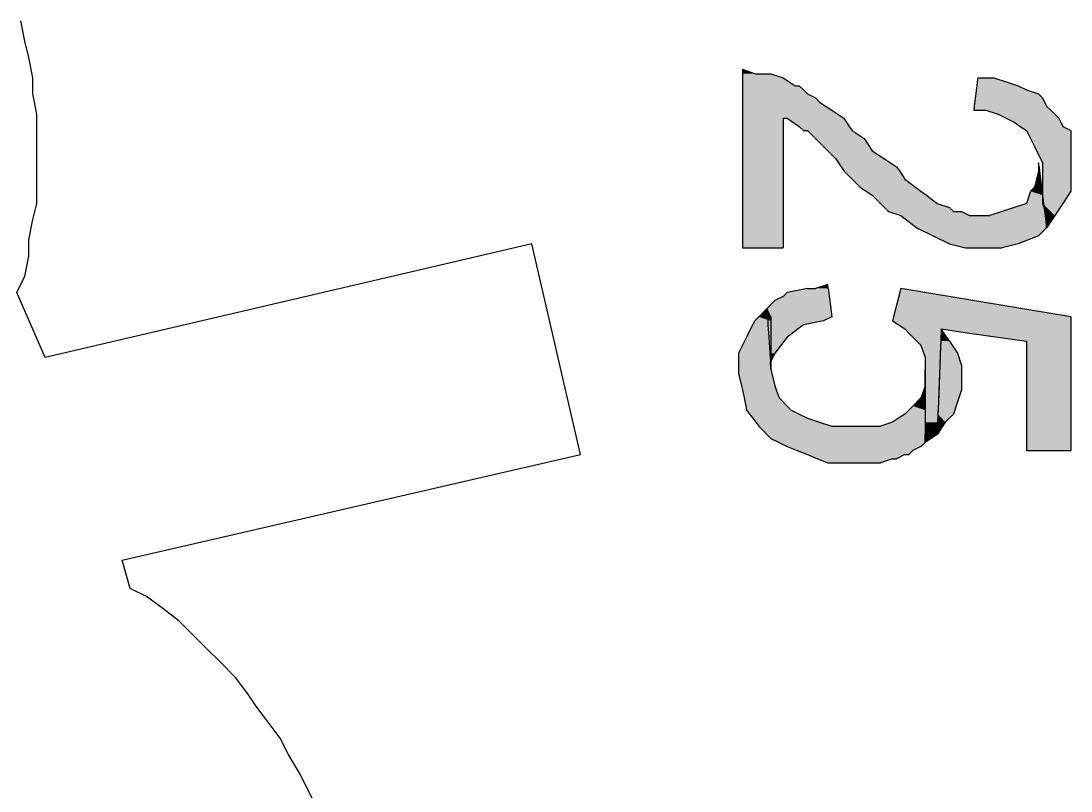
# Model space of a CAD drawing. Extents: x -1063 to 1100, y -467 to 441.
# Drawn here: x 938.64 to 981.8, y -192.08 to -160.42 of the extents above; entities that cross this region are included whole.
import ezdxf

# ---------------------------------------------------------------- set-up
doc = ezdxf.new("R2010")
doc.units = 0
doc.layers.add('H', color=7, linetype='CONTINUOUS')
doc.layers.add('P', color=250, linetype='CONTINUOUS')

# ---------------------------------------------------------------- blocks, each defined once
blk = doc.blocks.new('*U457')
at = {"layer": 'H', "color": 0, "linetype": 'CONTINUOUS'}
for p, q in [((968.298, -162.417), (968.298, -162.584)), ((968.798, -162.584), (968.298, -162.417)), ((968.298, -162.584), (968.298, -162.751)), ((968.798, -162.584), (969.465, -162.584)), ((969.465, -162.584), (969.965, -162.751)), ((968.298, -162.751), (968.298, -163.084)), ((968.298, -163.084), (968.298, -163.251)), ((969.965, -162.751), (970.465, -163.084)), ((970.465, -163.084), (970.632, -163.084)), ((970.632, -163.084), (970.798, -163.251)), ((968.298, -163.251), (968.298, -163.417)), ((968.298, -163.417), (968.298, -163.584)), ((970.798, -163.251), (970.965, -163.417)), ((970.965, -163.417), (971.298, -163.584)), ((968.298, -163.584), (968.298, -163.751)), ((968.298, -163.751), (968.298, -164.084)), ((971.298, -163.584), (971.465, -163.751)), ((971.465, -163.751), (971.965, -164.084)), ((968.298, -164.084), (968.298, -164.417)), ((968.298, -164.417), (968.298, -164.751)), ((969.965, -164.417), (970.132, -164.417)), ((969.965, -164.417), (969.965, -164.751)), ((970.132, -164.417), (970.632, -164.751)), ((971.965, -164.084), (972.465, -164.417)), ((972.465, -164.417), (972.687, -164.751)), ((968.298, -164.751), (968.298, -164.917)), ((969.965, -164.751), (969.965, -164.917)), ((970.632, -164.751), (970.798, -164.917)), ((972.687, -164.751), (972.798, -164.917)), ((968.298, -164.917), (968.298, -165.251)), ((968.298, -165.251), (968.298, -165.751)), ((969.965, -164.917), (969.965, -165.251)), ((969.965, -165.251), (969.965, -165.751)), ((970.798, -164.917), (970.965, -164.917)), ((970.965, -164.917), (971.298, -165.251)), ((971.298, -165.251), (971.798, -165.751)), ((972.798, -164.917), (973.298, -165.251)), ((973.298, -165.251), (973.632, -165.751)), ((968.298, -165.751), (968.298, -166.084)), ((968.298, -166.084), (968.298, -166.251)), ((969.965, -165.751), (969.965, -166.084)), ((969.965, -166.084), (969.965, -166.251)), ((971.798, -165.751), (972.132, -166.084)), ((972.132, -166.084), (972.243, -166.251)), ((973.632, -165.751), (974.132, -166.084)), ((974.132, -166.084), (974.382, -166.251)), ((968.298, -166.251), (968.298, -166.417)), ((968.298, -166.417), (968.298, -166.584)), ((969.965, -166.251), (969.965, -166.417)), ((969.965, -166.417), (969.965, -166.584)), ((972.243, -166.251), (972.354, -166.417)), ((972.354, -166.417), (972.465, -166.584)), ((974.382, -166.251), (974.632, -166.417)), ((974.632, -166.417), (974.743, -166.584)), ((980.465, -166.251), (980.465, -166.417)), ((980.486, -166.417), (980.465, -166.251)), ((980.465, -166.417), (980.465, -166.584)), ((980.486, -166.417), (980.507, -166.584)), ((968.298, -166.584), (968.298, -166.917)), ((968.298, -166.917), (968.298, -167.251)), ((969.965, -166.584), (969.965, -166.917)), ((969.965, -166.917), (969.965, -167.251)), ((972.465, -166.584), (972.798, -166.917)), ((972.798, -166.917), (973.132, -167.251)), ((974.743, -166.584), (974.965, -166.917)), ((974.965, -166.917), (975.409, -167.251)), ((980.382, -166.917), (980.298, -167.251)), ((980.465, -166.584), (980.382, -166.917)), ((980.507, -166.584), (980.548, -166.917)), ((980.548, -166.917), (980.59, -167.251)), ((968.298, -167.251), (968.298, -167.417)), ((968.298, -167.417), (968.298, -167.584)), ((969.965, -167.251), (969.965, -167.417)), ((969.965, -167.417), (969.965, -167.584)), ((973.132, -167.251), (973.382, -167.417)), ((973.382, -167.417), (973.632, -167.584)), ((975.409, -167.251), (975.632, -167.417)), ((975.632, -167.417), (975.854, -167.584)), ((980.132, -167.417), (980.076, -167.584)), ((980.298, -167.251), (980.132, -167.417)), ((980.59, -167.251), (980.611, -167.417)), ((980.611, -167.417), (980.632, -167.584)), ((968.298, -167.584), (968.298, -167.917)), ((969.965, -167.584), (969.965, -167.917)), ((973.632, -167.584), (973.965, -167.917)), ((975.854, -167.584), (976.298, -167.917)), ((980.076, -167.584), (979.965, -167.917)), ((980.632, -167.584), (980.673, -167.917)), ((968.298, -167.917), (968.298, -168.084)), ((968.298, -168.084), (968.298, -168.251)), ((968.298, -168.251), (968.298, -168.417)), ((969.965, -167.917), (969.965, -168.084)), ((969.965, -168.084), (969.965, -168.251)), ((969.965, -168.251), (969.965, -168.417)), ((973.965, -167.917), (974.132, -168.084)), ((974.132, -168.084), (974.298, -168.251)), ((974.298, -168.251), (974.798, -168.417)), ((976.298, -167.917), (976.798, -168.084)), ((976.798, -168.084), (976.965, -168.251)), ((976.965, -168.251), (977.298, -168.251)), ((977.298, -168.251), (977.632, -168.417)), ((978.965, -168.251), (978.465, -168.417)), ((979.465, -168.084), (978.965, -168.251)), ((979.965, -167.917), (979.465, -168.084)), ((980.673, -167.917), (980.694, -168.084)), ((980.694, -168.084), (980.715, -168.251)), ((980.715, -168.251), (980.736, -168.417)), ((968.298, -168.417), (968.298, -168.917)), ((969.965, -168.417), (969.965, -168.917)), ((974.798, -168.417), (975.465, -168.917)), ((977.632, -168.417), (977.965, -168.417)), ((977.965, -168.417), (978.465, -168.417)), ((980.736, -168.417), (980.798, -168.917)), ((968.298, -168.917), (968.298, -169.251)), ((969.965, -168.917), (969.965, -169.251)), ((975.465, -168.917), (976.132, -169.251)), ((980.798, -168.917), (980.465, -169.251)), ((968.298, -169.251), (968.298, -169.584)), ((968.298, -169.584), (968.298, -169.751)), ((969.965, -169.251), (969.965, -169.584)), ((969.965, -169.584), (969.965, -169.751)), ((976.132, -169.251), (976.798, -169.584)), ((976.798, -169.584), (977.465, -169.751)), ((979.632, -169.584), (978.965, -169.751)), ((980.465, -169.251), (979.632, -169.584)), ((968.298, -169.751), (969.965, -169.751)), ((977.465, -169.751), (978.132, -169.751)), ((978.132, -169.751), (978.965, -169.751))]:
    blk.add_line(p, q, dxfattribs=at)
for points in [[(968.298, -162.417), (968.298, -162.584), (968.798, -162.584)], [(968.298, -162.584), (968.298, -162.751), (969.965, -162.751)], [(968.798, -162.584), (968.798, -162.584), (969.465, -162.584)], [(968.298, -162.751), (968.298, -163.084), (970.465, -163.084)], [(968.298, -163.084), (968.298, -163.251), (970.798, -163.251)], [(970.465, -163.084), (970.465, -163.084), (970.632, -163.084)], [(968.298, -163.251), (968.298, -163.417), (970.965, -163.417)], [(968.298, -163.417), (968.298, -163.584), (971.298, -163.584)], [(968.298, -163.584), (968.298, -163.751), (971.465, -163.751)], [(968.298, -163.751), (968.298, -164.084), (971.965, -164.084)], [(968.298, -164.084), (968.298, -164.417), (972.465, -164.417)], [(968.298, -164.417), (968.298, -164.751), (969.965, -164.751)], [(969.965, -164.417), (969.965, -164.417), (970.132, -164.417)], [(970.132, -164.417), (970.632, -164.751), (972.687, -164.751)], [(968.298, -164.751), (968.298, -164.917), (969.965, -164.917)], [(970.632, -164.751), (970.798, -164.917), (972.798, -164.917)], [(968.298, -164.917), (968.298, -165.251), (969.965, -165.251)], [(968.298, -165.251), (968.298, -165.751), (969.965, -165.751)], [(970.798, -164.917), (970.798, -164.917), (970.965, -164.917)], [(970.965, -164.917), (971.298, -165.251), (973.298, -165.251)], [(971.298, -165.251), (971.798, -165.751), (973.632, -165.751)], [(968.298, -165.751), (968.298, -166.084), (969.965, -166.084)], [(968.298, -166.084), (968.298, -166.251), (969.965, -166.251)], [(971.798, -165.751), (972.132, -166.084), (974.132, -166.084)], [(972.132, -166.084), (972.243, -166.251), (974.382, -166.251)], [(968.298, -166.251), (968.298, -166.417), (969.965, -166.417)], [(968.298, -166.417), (968.298, -166.584), (969.965, -166.584)], [(972.243, -166.251), (972.354, -166.417), (974.632, -166.417)], [(972.354, -166.417), (972.465, -166.584), (974.743, -166.584)], [(980.465, -166.251), (980.465, -166.417), (980.486, -166.417)], [(980.465, -166.417), (980.465, -166.584), (980.507, -166.584)], [(968.298, -166.584), (968.298, -166.917), (969.965, -166.917)], [(968.298, -166.917), (968.298, -167.251), (969.965, -167.251)], [(972.465, -166.584), (972.798, -166.917), (974.965, -166.917)], [(972.798, -166.917), (973.132, -167.251), (975.409, -167.251)], [(980.382, -166.917), (980.298, -167.251), (980.59, -167.251)], [(980.465, -166.584), (980.382, -166.917), (980.548, -166.917)], [(968.298, -167.251), (968.298, -167.417), (969.965, -167.417)], [(968.298, -167.417), (968.298, -167.584), (969.965, -167.584)], [(973.132, -167.251), (973.382, -167.417), (975.632, -167.417)], [(973.382, -167.417), (973.632, -167.584), (975.854, -167.584)], [(980.132, -167.417), (980.076, -167.584), (980.632, -167.584)], [(980.298, -167.251), (980.132, -167.417), (980.611, -167.417)], [(968.298, -167.584), (968.298, -167.917), (969.965, -167.917)], [(973.632, -167.584), (973.965, -167.917), (976.298, -167.917)], [(980.076, -167.584), (979.965, -167.917), (980.673, -167.917)], [(968.298, -167.917), (968.298, -168.084), (969.965, -168.084)], [(968.298, -168.084), (968.298, -168.251), (969.965, -168.251)], [(968.298, -168.251), (968.298, -168.417), (969.965, -168.417)], [(973.965, -167.917), (974.132, -168.084), (976.798, -168.084)], [(974.132, -168.084), (974.298, -168.251), (976.965, -168.251)], [(974.298, -168.251), (974.798, -168.417), (977.632, -168.417)], [(976.965, -168.251), (976.965, -168.251), (977.298, -168.251)], [(978.965, -168.251), (978.465, -168.417), (980.736, -168.417)], [(979.465, -168.084), (978.965, -168.251), (980.715, -168.251)], [(979.965, -167.917), (979.465, -168.084), (980.694, -168.084)], [(968.298, -168.417), (968.298, -168.917), (969.965, -168.917)], [(974.798, -168.417), (975.465, -168.917), (980.798, -168.917)], [(977.632, -168.417), (977.632, -168.417), (977.965, -168.417)], [(977.965, -168.417), (977.965, -168.417), (978.465, -168.417)], [(968.298, -168.917), (968.298, -169.251), (969.965, -169.251)], [(975.465, -168.917), (976.132, -169.251), (980.465, -169.251)], [(968.298, -169.251), (968.298, -169.584), (969.965, -169.584)], [(968.298, -169.584), (968.298, -169.751), (969.965, -169.751)], [(976.132, -169.251), (976.798, -169.584), (979.632, -169.584)], [(976.798, -169.584), (977.465, -169.751), (978.965, -169.751)], [(968.298, -169.751), (968.298, -169.751), (969.965, -169.751)], [(977.465, -169.751), (977.465, -169.751), (978.132, -169.751)], [(978.132, -169.751), (978.132, -169.751), (978.965, -169.751)]]:
    blk.add_solid(points, dxfattribs=at)
at = {"layer": 'H', "color": 0, "linetype": 'CONTINUOUS', "extrusion": (0, 0, -1)}
for points in [[(-968.298, -162.584), (-969.465, -162.584), (-969.965, -162.751)], [(-968.298, -162.751), (-969.965, -162.751), (-970.465, -163.084)], [(-968.298, -163.084), (-970.632, -163.084), (-970.798, -163.251)], [(-968.298, -163.251), (-970.798, -163.251), (-970.965, -163.417)], [(-968.298, -163.417), (-970.965, -163.417), (-971.298, -163.584)], [(-968.298, -163.584), (-971.298, -163.584), (-971.465, -163.751)], [(-968.298, -163.751), (-971.465, -163.751), (-971.965, -164.084)], [(-968.298, -164.084), (-971.965, -164.084), (-972.465, -164.417)], [(-968.298, -164.417), (-969.965, -164.417), (-969.965, -164.751)], [(-970.132, -164.417), (-972.465, -164.417), (-972.687, -164.751)], [(-968.298, -164.751), (-969.965, -164.751), (-969.965, -164.917)], [(-970.632, -164.751), (-972.687, -164.751), (-972.798, -164.917)], [(-968.298, -164.917), (-969.965, -164.917), (-969.965, -165.251)], [(-968.298, -165.251), (-969.965, -165.251), (-969.965, -165.751)], [(-970.965, -164.917), (-972.798, -164.917), (-973.298, -165.251)], [(-971.298, -165.251), (-973.298, -165.251), (-973.632, -165.751)], [(-968.298, -165.751), (-969.965, -165.751), (-969.965, -166.084)], [(-968.298, -166.084), (-969.965, -166.084), (-969.965, -166.251)], [(-971.798, -165.751), (-973.632, -165.751), (-974.132, -166.084)], [(-972.132, -166.084), (-974.132, -166.084), (-974.382, -166.251)], [(-968.298, -166.251), (-969.965, -166.251), (-969.965, -166.417)], [(-968.298, -166.417), (-969.965, -166.417), (-969.965, -166.584)], [(-972.243, -166.251), (-974.382, -166.251), (-974.632, -166.417)], [(-972.354, -166.417), (-974.632, -166.417), (-974.743, -166.584)], [(-980.465, -166.417), (-980.486, -166.417), (-980.507, -166.584)], [(-968.298, -166.584), (-969.965, -166.584), (-969.965, -166.917)], [(-968.298, -166.917), (-969.965, -166.917), (-969.965, -167.251)], [(-972.465, -166.584), (-974.743, -166.584), (-974.965, -166.917)], [(-972.798, -166.917), (-974.965, -166.917), (-975.409, -167.251)], [(-980.382, -166.917), (-980.548, -166.917), (-980.59, -167.251)], [(-980.465, -166.584), (-980.507, -166.584), (-980.548, -166.917)], [(-968.298, -167.251), (-969.965, -167.251), (-969.965, -167.417)], [(-968.298, -167.417), (-969.965, -167.417), (-969.965, -167.584)], [(-973.132, -167.251), (-975.409, -167.251), (-975.632, -167.417)], [(-973.382, -167.417), (-975.632, -167.417), (-975.854, -167.584)], [(-980.132, -167.417), (-980.611, -167.417), (-980.632, -167.584)], [(-980.298, -167.251), (-980.59, -167.251), (-980.611, -167.417)], [(-968.298, -167.584), (-969.965, -167.584), (-969.965, -167.917)], [(-973.632, -167.584), (-975.854, -167.584), (-976.298, -167.917)], [(-980.076, -167.584), (-980.632, -167.584), (-980.673, -167.917)], [(-968.298, -167.917), (-969.965, -167.917), (-969.965, -168.084)], [(-968.298, -168.084), (-969.965, -168.084), (-969.965, -168.251)], [(-968.298, -168.251), (-969.965, -168.251), (-969.965, -168.417)], [(-973.965, -167.917), (-976.298, -167.917), (-976.798, -168.084)], [(-974.132, -168.084), (-976.798, -168.084), (-976.965, -168.251)], [(-974.298, -168.251), (-977.298, -168.251), (-977.632, -168.417)], [(-978.965, -168.251), (-980.715, -168.251), (-980.736, -168.417)], [(-979.465, -168.084), (-980.694, -168.084), (-980.715, -168.251)], [(-979.965, -167.917), (-980.673, -167.917), (-980.694, -168.084)], [(-968.298, -168.417), (-969.965, -168.417), (-969.965, -168.917)], [(-974.798, -168.417), (-980.736, -168.417), (-980.798, -168.917)], [(-968.298, -168.917), (-969.965, -168.917), (-969.965, -169.251)], [(-975.465, -168.917), (-980.798, -168.917), (-980.465, -169.251)], [(-968.298, -169.251), (-969.965, -169.251), (-969.965, -169.584)], [(-968.298, -169.584), (-969.965, -169.584), (-969.965, -169.751)], [(-976.132, -169.251), (-980.465, -169.251), (-979.632, -169.584)], [(-976.798, -169.584), (-979.632, -169.584), (-978.965, -169.751)]]:
    blk.add_solid(points, dxfattribs=at)
blk = doc.blocks.new('*U458')
at = {"layer": 'H', "color": 0, "linetype": 'CONTINUOUS'}
for p, q in [((977.923, -163.084), (977.903, -163.251)), ((977.944, -162.917), (977.923, -163.084)), ((977.965, -162.751), (977.944, -162.917)), ((977.965, -162.751), (978.298, -162.751)), ((978.298, -162.751), (978.632, -162.751)), ((978.632, -162.751), (979.132, -162.917)), ((979.132, -162.917), (979.632, -163.084)), ((979.632, -163.084), (979.965, -163.251)), ((977.882, -163.417), (977.861, -163.584)), ((977.903, -163.251), (977.882, -163.417)), ((979.965, -163.251), (980.465, -163.417)), ((980.465, -163.417), (980.632, -163.584)), ((977.819, -163.917), (977.798, -164.084)), ((977.861, -163.584), (977.819, -163.917)), ((980.632, -163.584), (980.798, -163.917)), ((980.798, -163.917), (980.965, -164.084)), ((977.798, -164.084), (978.298, -164.084)), ((978.298, -164.084), (978.798, -164.251)), ((978.798, -164.251), (979.132, -164.417)), ((979.132, -164.417), (979.465, -164.584)), ((980.965, -164.084), (981.132, -164.251)), ((981.132, -164.251), (981.298, -164.417)), ((981.298, -164.417), (981.382, -164.584)), ((979.465, -164.584), (979.715, -164.751)), ((979.715, -164.751), (979.965, -164.917)), ((981.382, -164.584), (981.465, -164.751)), ((981.465, -164.751), (981.798, -164.917)), ((979.965, -164.917), (980.215, -165.417)), ((981.798, -164.917), (981.798, -165.417)), ((980.215, -165.417), (980.298, -165.584)), ((980.298, -165.584), (980.632, -166.251)), ((981.798, -165.417), (981.798, -165.584)), ((981.798, -165.584), (981.798, -166.251)), ((980.632, -166.251), (980.632, -166.751)), ((981.798, -166.251), (981.798, -166.751)), ((980.632, -166.751), (980.632, -167.084)), ((981.798, -166.751), (981.798, -167.084)), ((980.632, -167.084), (980.632, -167.417)), ((980.632, -167.417), (980.632, -167.917)), ((981.798, -167.417), (981.465, -167.917)), ((981.798, -167.084), (981.798, -167.417)), ((980.632, -167.917), (980.798, -168.417)), ((981.465, -167.917), (981.132, -168.417)), ((981.132, -168.417), (980.798, -168.917)), ((980.798, -168.917), (980.798, -168.417))]:
    blk.add_line(p, q, dxfattribs=at)
for points in [[(977.923, -163.084), (977.903, -163.251), (979.965, -163.251)], [(977.944, -162.917), (977.923, -163.084), (979.632, -163.084)], [(977.965, -162.751), (977.944, -162.917), (979.132, -162.917)], [(977.965, -162.751), (977.965, -162.751), (978.298, -162.751)], [(978.298, -162.751), (978.298, -162.751), (978.632, -162.751)], [(977.882, -163.417), (977.861, -163.584), (980.632, -163.584)], [(977.903, -163.251), (977.882, -163.417), (980.465, -163.417)], [(977.819, -163.917), (977.798, -164.084), (980.965, -164.084)], [(977.861, -163.584), (977.819, -163.917), (980.798, -163.917)], [(977.798, -164.084), (977.798, -164.084), (978.298, -164.084)], [(978.298, -164.084), (978.798, -164.251), (981.132, -164.251)], [(978.798, -164.251), (979.132, -164.417), (981.298, -164.417)], [(979.132, -164.417), (979.465, -164.584), (981.382, -164.584)], [(979.465, -164.584), (979.715, -164.751), (981.465, -164.751)], [(979.715, -164.751), (979.965, -164.917), (981.798, -164.917)], [(979.965, -164.917), (980.215, -165.417), (981.798, -165.417)], [(980.215, -165.417), (980.298, -165.584), (981.798, -165.584)], [(980.298, -165.584), (980.632, -166.251), (981.798, -166.251)], [(980.632, -166.251), (980.632, -166.751), (981.798, -166.751)], [(980.632, -166.751), (980.632, -167.084), (981.798, -167.084)], [(980.632, -167.084), (980.632, -167.417), (981.798, -167.417)], [(980.632, -167.417), (980.632, -167.917), (981.465, -167.917)], [(980.632, -167.917), (980.798, -168.417), (981.132, -168.417)]]:
    blk.add_solid(points, dxfattribs=at)
at = {"layer": 'H', "color": 0, "linetype": 'CONTINUOUS', "extrusion": (0, 0, -1)}
for points in [[(-977.923, -163.084), (-979.632, -163.084), (-979.965, -163.251)], [(-977.944, -162.917), (-979.132, -162.917), (-979.632, -163.084)], [(-977.965, -162.751), (-978.632, -162.751), (-979.132, -162.917)], [(-977.882, -163.417), (-980.465, -163.417), (-980.632, -163.584)], [(-977.903, -163.251), (-979.965, -163.251), (-980.465, -163.417)], [(-977.819, -163.917), (-980.798, -163.917), (-980.965, -164.084)], [(-977.861, -163.584), (-980.632, -163.584), (-980.798, -163.917)], [(-978.298, -164.084), (-980.965, -164.084), (-981.132, -164.251)], [(-978.798, -164.251), (-981.132, -164.251), (-981.298, -164.417)], [(-979.132, -164.417), (-981.298, -164.417), (-981.382, -164.584)], [(-979.465, -164.584), (-981.382, -164.584), (-981.465, -164.751)], [(-979.715, -164.751), (-981.465, -164.751), (-981.798, -164.917)], [(-979.965, -164.917), (-981.798, -164.917), (-981.798, -165.417)], [(-980.215, -165.417), (-981.798, -165.417), (-981.798, -165.584)], [(-980.298, -165.584), (-981.798, -165.584), (-981.798, -166.251)], [(-980.632, -166.251), (-981.798, -166.251), (-981.798, -166.751)], [(-980.632, -166.751), (-981.798, -166.751), (-981.798, -167.084)], [(-980.632, -167.084), (-981.798, -167.084), (-981.798, -167.417)], [(-980.632, -167.417), (-981.798, -167.417), (-981.465, -167.917)], [(-980.632, -167.917), (-981.465, -167.917), (-981.132, -168.417)], [(-980.798, -168.417), (-981.132, -168.417), (-980.798, -168.917)]]:
    blk.add_solid(points, dxfattribs=at)
blk = doc.blocks.new('*U459')
at = {"layer": 'H', "color": 0, "linetype": 'CONTINUOUS'}
for p, q in [((971.798, -171.251), (971.298, -171.417)), ((971.819, -171.417), (971.798, -171.251)), ((969.965, -171.751), (969.632, -171.917)), ((970.132, -171.584), (969.965, -171.751)), ((970.965, -171.417), (970.132, -171.584)), ((970.965, -171.417), (971.298, -171.417)), ((971.819, -171.417), (971.84, -171.584)), ((971.84, -171.584), (971.861, -171.751)), ((971.861, -171.751), (971.882, -171.917)), ((969.632, -171.917), (969.298, -172.251)), ((971.882, -171.917), (971.923, -172.251)), ((969.298, -172.251), (969.321, -172.584)), ((969.321, -172.584), (969.332, -172.751)), ((971.965, -172.584), (971.632, -172.751)), ((971.923, -172.251), (971.965, -172.584)), ((969.332, -172.751), (969.343, -172.917)), ((969.343, -172.917), (969.376, -173.417)), ((970.798, -172.917), (970.132, -173.417)), ((971.632, -172.751), (970.798, -172.917)), ((969.376, -173.417), (969.421, -174.084)), ((970.132, -173.417), (969.632, -174.084)), ((969.421, -174.084), (969.443, -174.417)), ((969.632, -174.084), (969.465, -174.417)), ((969.465, -174.751), (969.443, -174.417)), ((969.465, -174.417), (969.465, -174.751))]:
    blk.add_line(p, q, dxfattribs=at)
for points in [[(971.798, -171.251), (971.298, -171.417), (971.819, -171.417)], [(969.965, -171.751), (969.632, -171.917), (971.882, -171.917)], [(970.132, -171.584), (969.965, -171.751), (971.861, -171.751)], [(970.965, -171.417), (970.132, -171.584), (971.84, -171.584)], [(970.965, -171.417), (970.965, -171.417), (971.298, -171.417)], [(969.632, -171.917), (969.298, -172.251), (971.923, -172.251)], [(969.298, -172.251), (969.321, -172.584), (971.965, -172.584)], [(969.321, -172.584), (969.332, -172.751), (971.632, -172.751)], [(969.332, -172.751), (969.343, -172.917), (970.798, -172.917)], [(969.343, -172.917), (969.376, -173.417), (970.132, -173.417)], [(969.376, -173.417), (969.421, -174.084), (969.632, -174.084)], [(969.421, -174.084), (969.443, -174.417), (969.465, -174.417)]]:
    blk.add_solid(points, dxfattribs=at)
at = {"layer": 'H', "color": 0, "linetype": 'CONTINUOUS', "extrusion": (0, 0, -1)}
for points in [[(-969.965, -171.751), (-971.861, -171.751), (-971.882, -171.917)], [(-970.132, -171.584), (-971.84, -171.584), (-971.861, -171.751)], [(-970.965, -171.417), (-971.819, -171.417), (-971.84, -171.584)], [(-969.632, -171.917), (-971.882, -171.917), (-971.923, -172.251)], [(-969.298, -172.251), (-971.923, -172.251), (-971.965, -172.584)], [(-969.321, -172.584), (-971.965, -172.584), (-971.632, -172.751)], [(-969.332, -172.751), (-971.632, -172.751), (-970.798, -172.917)], [(-969.343, -172.917), (-970.798, -172.917), (-970.132, -173.417)], [(-969.376, -173.417), (-970.132, -173.417), (-969.632, -174.084)], [(-969.421, -174.084), (-969.632, -174.084), (-969.465, -174.417)], [(-969.443, -174.417), (-969.465, -174.417), (-969.465, -174.751)]]:
    blk.add_solid(points, dxfattribs=at)
blk = doc.blocks.new('*U460')
at = {"layer": 'H', "color": 0, "linetype": 'CONTINUOUS'}
for p, q in [((968.965, -172.584), (968.798, -172.751)), ((969.298, -172.251), (968.965, -172.584)), ((969.465, -172.584), (969.298, -172.251)), ((969.465, -172.584), (969.465, -172.751)), ((968.798, -172.751), (968.632, -173.084)), ((969.465, -172.751), (969.465, -173.084)), ((968.465, -173.417), (968.298, -173.751)), ((968.632, -173.084), (968.465, -173.417)), ((969.465, -173.084), (969.465, -173.417)), ((969.465, -173.417), (969.465, -173.751)), ((968.298, -173.751), (968.132, -174.084)), ((969.465, -173.751), (969.465, -174.084)), ((968.132, -174.084), (968.132, -174.251)), ((968.132, -174.251), (968.132, -174.751)), ((969.465, -174.084), (969.465, -174.251)), ((969.465, -174.251), (969.465, -174.751)), ((968.132, -174.751), (968.132, -174.917)), ((969.465, -174.751), (969.507, -174.917)), ((975.798, -174.751), (975.798, -174.917)), ((975.798, -174.917), (975.798, -174.751)), ((968.132, -174.917), (968.257, -175.417)), ((969.507, -174.917), (969.632, -175.417)), ((975.798, -174.917), (975.798, -175.417)), ((975.798, -175.417), (975.798, -174.917)), ((968.257, -175.417), (968.298, -175.584)), ((968.298, -175.584), (968.365, -175.917)), ((969.632, -175.417), (969.687, -175.584)), ((969.687, -175.584), (969.798, -175.917)), ((975.743, -175.584), (975.632, -175.917)), ((975.798, -175.417), (975.743, -175.584)), ((975.798, -175.584), (975.798, -175.417)), ((975.798, -175.584), (975.798, -175.917)), ((968.365, -175.917), (968.432, -176.251)), ((969.798, -175.917), (970.132, -176.251)), ((975.632, -175.917), (975.298, -176.251)), ((975.798, -175.917), (975.798, -176.251)), ((968.432, -176.251), (968.465, -176.417)), ((968.465, -176.417), (968.59, -176.584)), ((970.132, -176.251), (970.298, -176.417)), ((970.298, -176.417), (970.632, -176.584)), ((975.132, -176.417), (974.965, -176.584)), ((975.298, -176.251), (975.132, -176.417)), ((975.798, -176.251), (975.798, -176.417)), ((975.798, -176.417), (975.798, -176.584)), ((968.59, -176.584), (968.715, -176.751)), ((968.715, -176.751), (968.84, -176.917)), ((968.84, -176.917), (968.965, -177.084)), ((970.632, -176.584), (970.965, -176.751)), ((970.965, -176.751), (971.465, -176.917)), ((971.465, -176.917), (971.965, -177.084)), ((974.465, -176.917), (973.965, -177.084)), ((974.715, -176.751), (974.465, -176.917)), ((974.965, -176.584), (974.715, -176.751)), ((975.798, -176.584), (975.798, -176.751)), ((975.798, -176.751), (975.798, -176.917)), ((975.798, -176.917), (975.798, -177.084)), ((968.965, -177.084), (969.465, -177.584)), ((971.965, -177.084), (972.298, -177.084)), ((972.298, -177.084), (972.798, -177.084)), ((972.798, -177.084), (973.298, -177.084)), ((973.298, -177.084), (973.965, -177.084)), ((975.798, -177.084), (975.798, -177.584)), ((969.465, -177.584), (969.798, -177.751)), ((969.798, -177.751), (970.132, -177.917)), ((975.798, -177.751), (975.632, -177.917)), ((975.798, -177.584), (975.798, -177.751)), ((970.132, -177.917), (970.548, -178.084)), ((970.548, -178.084), (970.965, -178.251)), ((975.298, -178.084), (975.132, -178.251)), ((975.632, -177.917), (975.298, -178.084)), ((970.965, -178.251), (971.382, -178.417)), ((971.382, -178.417), (971.798, -178.584)), ((971.798, -178.584), (972.465, -178.584)), ((972.465, -178.584), (973.965, -178.584)), ((974.465, -178.417), (973.965, -178.584)), ((974.465, -178.417), (974.632, -178.417)), ((974.965, -178.251), (974.632, -178.417)), ((974.965, -178.251), (975.132, -178.251))]:
    blk.add_line(p, q, dxfattribs=at)
for points in [[(968.965, -172.584), (968.798, -172.751), (969.465, -172.751)], [(969.298, -172.251), (968.965, -172.584), (969.465, -172.584)], [(968.798, -172.751), (968.632, -173.084), (969.465, -173.084)], [(968.465, -173.417), (968.298, -173.751), (969.465, -173.751)], [(968.632, -173.084), (968.465, -173.417), (969.465, -173.417)], [(968.298, -173.751), (968.132, -174.084), (969.465, -174.084)], [(968.132, -174.084), (968.132, -174.251), (969.465, -174.251)], [(968.132, -174.251), (968.132, -174.751), (969.465, -174.751)], [(968.132, -174.751), (968.132, -174.917), (969.507, -174.917)], [(975.798, -174.751), (975.798, -174.917), (975.798, -174.917)], [(968.132, -174.917), (968.257, -175.417), (969.632, -175.417)], [(975.798, -174.917), (975.798, -175.417), (975.798, -175.417)], [(968.257, -175.417), (968.298, -175.584), (969.687, -175.584)], [(968.298, -175.584), (968.365, -175.917), (969.798, -175.917)], [(975.743, -175.584), (975.632, -175.917), (975.798, -175.917)], [(975.798, -175.417), (975.743, -175.584), (975.798, -175.584)], [(968.365, -175.917), (968.432, -176.251), (970.132, -176.251)], [(975.632, -175.917), (975.298, -176.251), (975.798, -176.251)], [(968.432, -176.251), (968.465, -176.417), (970.298, -176.417)], [(968.465, -176.417), (968.59, -176.584), (970.632, -176.584)], [(975.132, -176.417), (974.965, -176.584), (975.798, -176.584)], [(975.298, -176.251), (975.132, -176.417), (975.798, -176.417)], [(968.59, -176.584), (968.715, -176.751), (970.965, -176.751)], [(968.715, -176.751), (968.84, -176.917), (971.465, -176.917)], [(968.84, -176.917), (968.965, -177.084), (971.965, -177.084)], [(974.465, -176.917), (973.965, -177.084), (975.798, -177.084)], [(974.715, -176.751), (974.465, -176.917), (975.798, -176.917)], [(974.965, -176.584), (974.715, -176.751), (975.798, -176.751)], [(968.965, -177.084), (969.465, -177.584), (975.798, -177.584)], [(971.965, -177.084), (971.965, -177.084), (972.298, -177.084)], [(972.298, -177.084), (972.298, -177.084), (972.798, -177.084)], [(972.798, -177.084), (972.798, -177.084), (973.298, -177.084)], [(973.298, -177.084), (973.298, -177.084), (973.965, -177.084)], [(969.465, -177.584), (969.798, -177.751), (975.798, -177.751)], [(969.798, -177.751), (970.132, -177.917), (975.632, -177.917)], [(970.132, -177.917), (970.548, -178.084), (975.298, -178.084)], [(970.548, -178.084), (970.965, -178.251), (975.132, -178.251)], [(970.965, -178.251), (971.382, -178.417), (974.632, -178.417)], [(971.382, -178.417), (971.798, -178.584), (973.965, -178.584)], [(971.798, -178.584), (971.798, -178.584), (972.465, -178.584)], [(972.465, -178.584), (972.465, -178.584), (973.965, -178.584)], [(974.465, -178.417), (974.465, -178.417), (974.632, -178.417)], [(974.965, -178.251), (974.965, -178.251), (975.132, -178.251)]]:
    blk.add_solid(points, dxfattribs=at)
at = {"layer": 'H', "color": 0, "linetype": 'CONTINUOUS', "extrusion": (0, 0, -1)}
for points in [[(-968.965, -172.584), (-969.465, -172.584), (-969.465, -172.751)], [(-968.798, -172.751), (-969.465, -172.751), (-969.465, -173.084)], [(-968.465, -173.417), (-969.465, -173.417), (-969.465, -173.751)], [(-968.632, -173.084), (-969.465, -173.084), (-969.465, -173.417)], [(-968.298, -173.751), (-969.465, -173.751), (-969.465, -174.084)], [(-968.132, -174.084), (-969.465, -174.084), (-969.465, -174.251)], [(-968.132, -174.251), (-969.465, -174.251), (-969.465, -174.751)], [(-968.132, -174.751), (-969.465, -174.751), (-969.507, -174.917)], [(-968.132, -174.917), (-969.507, -174.917), (-969.632, -175.417)], [(-968.257, -175.417), (-969.632, -175.417), (-969.687, -175.584)], [(-968.298, -175.584), (-969.687, -175.584), (-969.798, -175.917)], [(-975.743, -175.584), (-975.798, -175.584), (-975.798, -175.917)], [(-968.365, -175.917), (-969.798, -175.917), (-970.132, -176.251)], [(-975.632, -175.917), (-975.798, -175.917), (-975.798, -176.251)], [(-968.432, -176.251), (-970.132, -176.251), (-970.298, -176.417)], [(-968.465, -176.417), (-970.298, -176.417), (-970.632, -176.584)], [(-975.132, -176.417), (-975.798, -176.417), (-975.798, -176.584)], [(-975.298, -176.251), (-975.798, -176.251), (-975.798, -176.417)], [(-968.59, -176.584), (-970.632, -176.584), (-970.965, -176.751)], [(-968.715, -176.751), (-970.965, -176.751), (-971.465, -176.917)], [(-968.84, -176.917), (-971.465, -176.917), (-971.965, -177.084)], [(-974.465, -176.917), (-975.798, -176.917), (-975.798, -177.084)], [(-974.715, -176.751), (-975.798, -176.751), (-975.798, -176.917)], [(-974.965, -176.584), (-975.798, -176.584), (-975.798, -176.751)], [(-968.965, -177.084), (-975.798, -177.084), (-975.798, -177.584)], [(-969.465, -177.584), (-975.798, -177.584), (-975.798, -177.751)], [(-969.798, -177.751), (-975.798, -177.751), (-975.632, -177.917)], [(-970.132, -177.917), (-975.632, -177.917), (-975.298, -178.084)], [(-970.548, -178.084), (-975.298, -178.084), (-975.132, -178.251)], [(-970.965, -178.251), (-974.965, -178.251), (-974.632, -178.417)], [(-971.382, -178.417), (-974.465, -178.417), (-973.965, -178.584)]]:
    blk.add_solid(points, dxfattribs=at)
blk = doc.blocks.new('*U461')
at = {"layer": 'H', "color": 0, "linetype": 'CONTINUOUS'}
for p, q in [((976.465, -173.084), (976.446, -173.584)), ((976.798, -173.584), (976.465, -173.084)), ((976.446, -173.584), (976.427, -174.084)), ((976.798, -173.584), (977.132, -174.084)), ((976.427, -174.084), (976.407, -174.584)), ((977.132, -174.084), (977.298, -174.584)), ((976.407, -174.584), (976.382, -175.251)), ((977.298, -174.584), (977.298, -175.251)), ((976.369, -175.584), (976.35, -176.084)), ((976.382, -175.251), (976.369, -175.584)), ((977.298, -175.584), (977.132, -176.084)), ((977.298, -175.251), (977.298, -175.584)), ((976.35, -176.084), (976.33, -176.584)), ((977.132, -176.084), (976.965, -176.584)), ((976.632, -176.917), (976.298, -177.417)), ((976.298, -177.417), (976.318, -176.917)), ((976.33, -176.584), (976.318, -176.917)), ((976.965, -176.584), (976.632, -176.917))]:
    blk.add_line(p, q, dxfattribs=at)
for points in [[(976.465, -173.084), (976.446, -173.584), (976.798, -173.584)], [(976.446, -173.584), (976.427, -174.084), (977.132, -174.084)], [(976.427, -174.084), (976.407, -174.584), (977.298, -174.584)], [(976.407, -174.584), (976.382, -175.251), (977.298, -175.251)], [(976.369, -175.584), (976.35, -176.084), (977.132, -176.084)], [(976.382, -175.251), (976.369, -175.584), (977.298, -175.584)], [(976.35, -176.084), (976.33, -176.584), (976.965, -176.584)], [(976.33, -176.584), (976.318, -176.917), (976.632, -176.917)]]:
    blk.add_solid(points, dxfattribs=at)
at = {"layer": 'H', "color": 0, "linetype": 'CONTINUOUS', "extrusion": (0, 0, -1)}
for points in [[(-976.446, -173.584), (-976.798, -173.584), (-977.132, -174.084)], [(-976.427, -174.084), (-977.132, -174.084), (-977.298, -174.584)], [(-976.407, -174.584), (-977.298, -174.584), (-977.298, -175.251)], [(-976.369, -175.584), (-977.298, -175.584), (-977.132, -176.084)], [(-976.382, -175.251), (-977.298, -175.251), (-977.298, -175.584)], [(-976.35, -176.084), (-977.132, -176.084), (-976.965, -176.584)], [(-976.318, -176.917), (-976.632, -176.917), (-976.298, -177.417)], [(-976.33, -176.584), (-976.965, -176.584), (-976.632, -176.917)]]:
    blk.add_solid(points, dxfattribs=at)
blk = doc.blocks.new('*U462')
at = {"layer": 'H', "color": 0, "linetype": 'CONTINUOUS'}
for p, q in [((974.798, -171.417), (974.507, -172.584)), ((981.798, -172.584), (974.798, -171.417)), ((974.507, -172.584), (974.465, -172.751)), ((981.798, -172.584), (981.798, -172.751)), ((974.465, -172.751), (974.965, -173.084)), ((981.798, -172.751), (981.798, -173.084)), ((974.965, -173.084), (975.132, -173.251)), ((975.132, -173.251), (975.465, -173.584)), ((976.459, -173.251), (976.446, -173.584)), ((976.465, -173.084), (976.459, -173.251)), ((976.465, -173.084), (977.632, -173.251)), ((977.632, -173.251), (979.965, -173.584)), ((981.798, -173.084), (981.798, -173.251)), ((981.798, -173.251), (981.798, -173.584)), ((975.465, -173.584), (975.632, -173.751)), ((975.632, -173.751), (975.798, -174.251)), ((976.439, -173.751), (976.42, -174.251)), ((976.446, -173.584), (976.439, -173.751)), ((979.965, -173.584), (979.965, -173.751)), ((979.965, -173.751), (979.965, -174.251)), ((981.798, -173.584), (981.798, -173.751)), ((981.798, -173.751), (981.798, -174.251)), ((975.798, -174.251), (975.798, -174.917)), ((976.42, -174.251), (976.395, -174.917)), ((979.965, -174.251), (979.965, -174.917)), ((981.798, -174.251), (981.798, -174.917)), ((975.798, -174.917), (975.798, -175.417)), ((976.395, -174.917), (976.375, -175.417)), ((979.965, -174.917), (979.965, -175.417)), ((981.798, -174.917), (981.798, -175.417)), ((975.798, -175.417), (975.798, -176.084)), ((976.375, -175.417), (976.35, -176.084)), ((979.965, -175.417), (979.965, -176.084)), ((981.798, -175.417), (981.798, -176.084)), ((975.798, -176.084), (975.798, -176.917)), ((976.35, -176.084), (976.318, -176.917)), ((979.965, -176.084), (979.965, -176.917)), ((981.798, -176.084), (981.798, -176.917)), ((975.798, -176.917), (975.798, -177.417)), ((976.318, -176.917), (976.298, -177.417)), ((979.965, -176.917), (979.965, -177.417)), ((981.798, -176.917), (981.798, -177.417)), ((976.298, -177.417), (975.798, -177.751)), ((975.798, -177.751), (975.798, -177.417)), ((979.965, -177.417), (979.965, -177.751)), ((979.965, -177.751), (979.965, -178.084)), ((981.798, -177.417), (981.798, -177.751)), ((981.798, -177.751), (981.798, -178.084)), ((979.965, -178.084), (981.798, -178.084))]:
    blk.add_line(p, q, dxfattribs=at)
for points in [[(974.798, -171.417), (974.507, -172.584), (981.798, -172.584)], [(974.507, -172.584), (974.465, -172.751), (981.798, -172.751)], [(974.465, -172.751), (974.965, -173.084), (981.798, -173.084)], [(974.965, -173.084), (975.132, -173.251), (976.459, -173.251)], [(975.132, -173.251), (975.465, -173.584), (976.446, -173.584)], [(976.465, -173.084), (977.632, -173.251), (981.798, -173.251)], [(977.632, -173.251), (979.965, -173.584), (981.798, -173.584)], [(975.465, -173.584), (975.632, -173.751), (976.439, -173.751)], [(975.632, -173.751), (975.798, -174.251), (976.42, -174.251)], [(979.965, -173.584), (979.965, -173.751), (981.798, -173.751)], [(979.965, -173.751), (979.965, -174.251), (981.798, -174.251)], [(975.798, -174.251), (975.798, -174.917), (976.395, -174.917)], [(979.965, -174.251), (979.965, -174.917), (981.798, -174.917)], [(975.798, -174.917), (975.798, -175.417), (976.375, -175.417)], [(979.965, -174.917), (979.965, -175.417), (981.798, -175.417)], [(975.798, -175.417), (975.798, -176.084), (976.35, -176.084)], [(979.965, -175.417), (979.965, -176.084), (981.798, -176.084)], [(975.798, -176.084), (975.798, -176.917), (976.318, -176.917)], [(979.965, -176.084), (979.965, -176.917), (981.798, -176.917)], [(975.798, -176.917), (975.798, -177.417), (976.298, -177.417)], [(979.965, -176.917), (979.965, -177.417), (981.798, -177.417)], [(979.965, -177.417), (979.965, -177.751), (981.798, -177.751)], [(979.965, -177.751), (979.965, -178.084), (981.798, -178.084)], [(979.965, -178.084), (979.965, -178.084), (981.798, -178.084)]]:
    blk.add_solid(points, dxfattribs=at)
at = {"layer": 'H', "color": 0, "linetype": 'CONTINUOUS', "extrusion": (0, 0, -1)}
for points in [[(-974.507, -172.584), (-981.798, -172.584), (-981.798, -172.751)], [(-974.465, -172.751), (-981.798, -172.751), (-981.798, -173.084)], [(-974.965, -173.084), (-976.465, -173.084), (-976.459, -173.251)], [(-975.132, -173.251), (-976.459, -173.251), (-976.446, -173.584)], [(-976.465, -173.084), (-981.798, -173.084), (-981.798, -173.251)], [(-977.632, -173.251), (-981.798, -173.251), (-981.798, -173.584)], [(-975.465, -173.584), (-976.446, -173.584), (-976.439, -173.751)], [(-975.632, -173.751), (-976.439, -173.751), (-976.42, -174.251)], [(-979.965, -173.584), (-981.798, -173.584), (-981.798, -173.751)], [(-979.965, -173.751), (-981.798, -173.751), (-981.798, -174.251)], [(-975.798, -174.251), (-976.42, -174.251), (-976.395, -174.917)], [(-979.965, -174.251), (-981.798, -174.251), (-981.798, -174.917)], [(-975.798, -174.917), (-976.395, -174.917), (-976.375, -175.417)], [(-979.965, -174.917), (-981.798, -174.917), (-981.798, -175.417)], [(-975.798, -175.417), (-976.375, -175.417), (-976.35, -176.084)], [(-979.965, -175.417), (-981.798, -175.417), (-981.798, -176.084)], [(-975.798, -176.084), (-976.35, -176.084), (-976.318, -176.917)], [(-979.965, -176.084), (-981.798, -176.084), (-981.798, -176.917)], [(-975.798, -176.917), (-976.318, -176.917), (-976.298, -177.417)], [(-979.965, -176.917), (-981.798, -176.917), (-981.798, -177.417)], [(-975.798, -177.417), (-976.298, -177.417), (-975.798, -177.751)], [(-979.965, -177.417), (-981.798, -177.417), (-981.798, -177.751)], [(-979.965, -177.751), (-981.798, -177.751), (-981.798, -178.084)]]:
    blk.add_solid(points, dxfattribs=at)

msp = doc.modelspace()

# ---------------------------------------------------------------- linework, layer by layer
at = {"layer": 'P', "color": 0, "linetype": 'CONTINUOUS'}
msp.add_lwpolyline([(950.798, -192.751), (950.465, -192.084), (950.132, -191.417), (949.632, -190.584), (949.298, -189.917), (948.798, -189.251), (948.298, -188.584), (947.965, -188.084), (947.465, -187.417), (946.798, -186.751), (946.298, -186.251), (945.798, -185.751), (945.132, -185.084), (944.465, -184.584), (943.798, -184.084), (943.132, -183.751), (942.798, -182.584), (961.632, -178.251), (959.632, -169.584), (939.632, -174.251), (938.465, -171.584), (938.798, -170.917), (938.965, -170.084), (938.965, -169.417), (939.132, -168.584), (939.298, -167.917), (939.298, -167.084), (939.298, -166.417), (939.298, -165.751), (939.298, -164.917), (939.298, -164.251), (939.132, -163.417), (939.132, -162.751), (938.965, -161.917), (938.798, -161.251), (938.632, -160.417)], dxfattribs=at)

# ---------------------------------------------------------------- block references
at = {"layer": 'H', "color": 0, "linetype": 'CONTINUOUS'}
for name in ['*U457', '*U458', '*U459', '*U462', '*U460', '*U461']:
    msp.add_blockref(name, (0, 0), dxfattribs=at)

doc.saveas('drawing.dxf')
